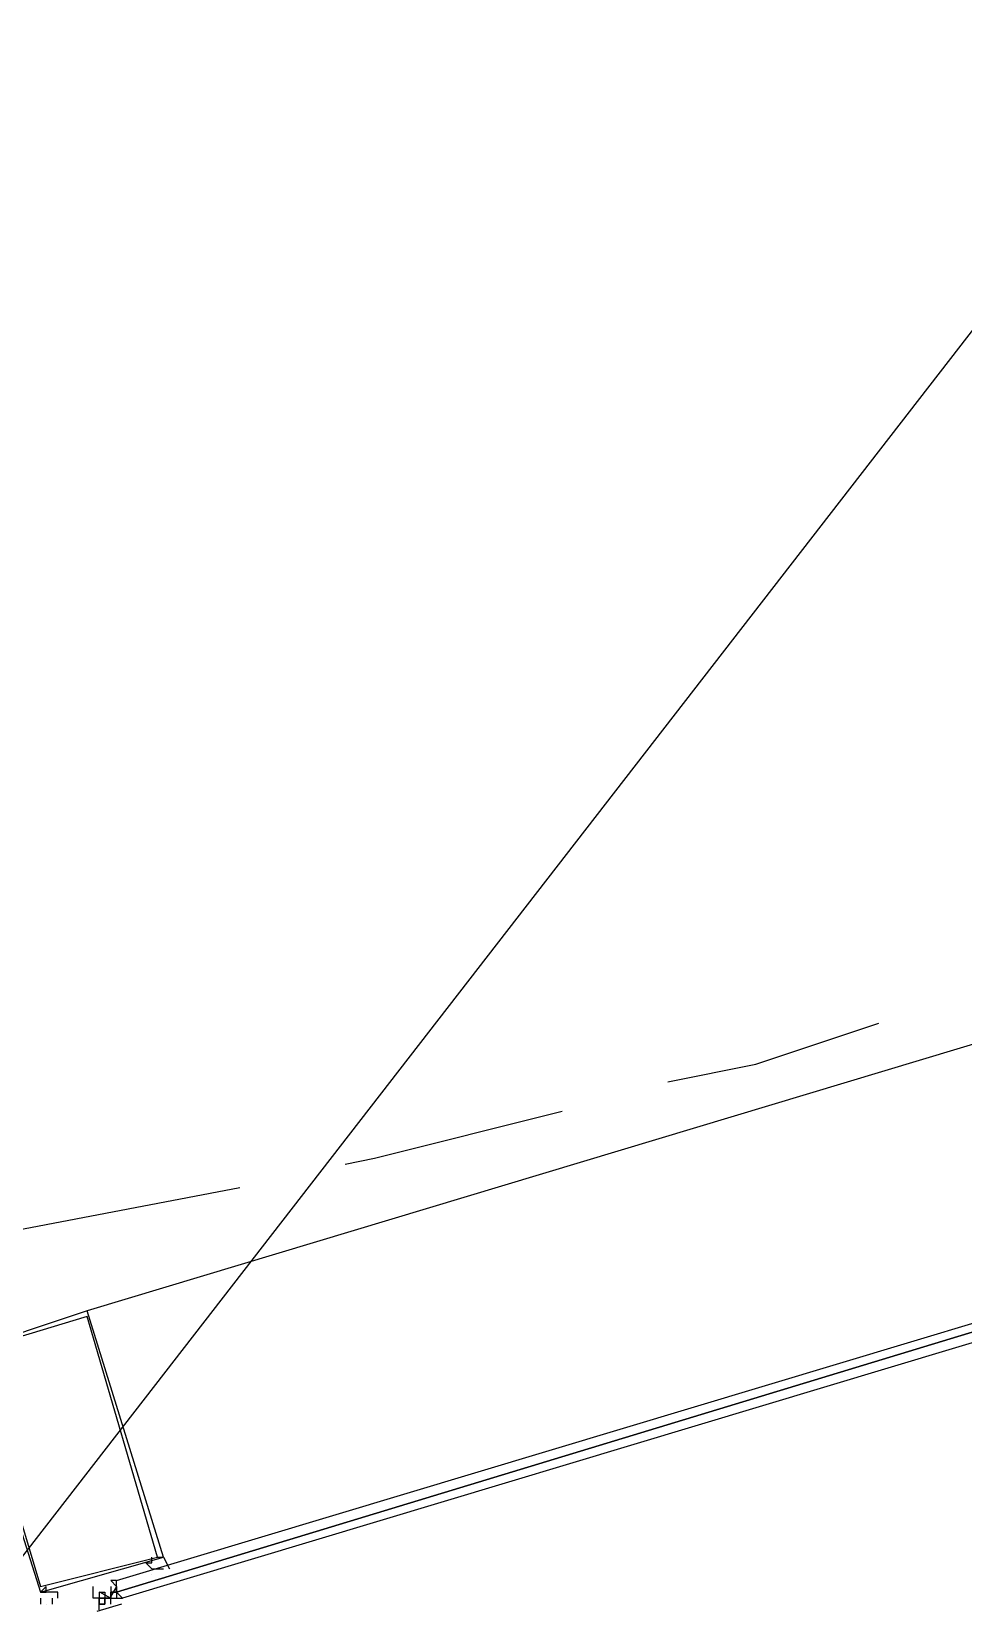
# Model space of a CAD drawing. Header units: feet. Extents: x -84 to 198, y -22 to 181.
# Drawn here: x 124.807 to 126.926, y 91.108 to 94.698 of the extents above; entities that cross this region are included whole.
import ezdxf

# ---------------------------------------------------------------- set-up
doc = ezdxf.new("R2010")
doc.units = ezdxf.units.FT
doc.layers.add('A-LINEA', color=7, linetype='CONTINUOUS')

msp = doc.modelspace()

# ---------------------------------------------------------------- linework, layer by layer
at = {"layer": 'A-LINEA'}
for p, q in [((124.6928, 91.1125), (138.3191, 108.6919)), ((124.6928, 91.1125), (138.3191, 108.6919)), ((128.48, 92.8578), (124.9333, 91.7911)), ((128.48, 92.8578), (124.9333, 91.7911)), ((125.0933, 91.2311), (125.0933, 91.2311)), ((125.0933, 91.2311), (125.0933, 91.2311)), ((125.0933, 91.2311), (125.0933, 91.2311)), ((125.0933, 91.2311), (125.0933, 91.2311)), ((124.9867, 91.1778), (124.9867, 91.1778)), ((125, 91.1778), (124.9867, 91.1778)), ((125, 91.1778), (124.9867, 91.1778)), ((124.9867, 91.1778), (124.9867, 91.1778)), ((125, 91.1778), (124.9867, 91.1778)), ((125, 91.1778), (124.9867, 91.1778)), ((125, 91.1778), (125, 91.1778)), ((125, 91.1778), (125, 91.1778)), ((125.08, 91.1911), (125.08, 91.1911)), ((125.08, 91.1911), (125.08, 91.1911)), ((124.84, 91.1511), (124.84, 91.1511)), ((124.84, 91.1511), (124.84, 91.1511)), ((124.8533, 91.1378), (124.8533, 91.1244)), ((124.8533, 91.1378), (124.8533, 91.1244)), ((124.9467, 91.1511), (124.9467, 91.1511)), ((124.9467, 91.1511), (124.9467, 91.1511)), ((124.9467, 91.1511), (124.9467, 91.1511)), ((124.9467, 91.1511), (124.9467, 91.1511)), ((124.9467, 91.1511), (124.9467, 91.1511)), ((124.9467, 91.1511), (124.9467, 91.1511)), ((124.9467, 91.1511), (124.9467, 91.1511)), ((124.9467, 91.1511), (124.9467, 91.1511)), ((124.9467, 91.1511), (124.9467, 91.1511)), ((124.9467, 91.1511), (124.9467, 91.1511)), ((124.9467, 91.1511), (124.9467, 91.1511)), ((124.9467, 91.1511), (124.9467, 91.1511)), ((124.9467, 91.1511), (124.9467, 91.1511)), ((124.9467, 91.1511), (124.9467, 91.1511)), ((124.9467, 91.1511), (124.9467, 91.1511)), ((124.9467, 91.1511), (124.9467, 91.1511)), ((124.9467, 91.1511), (124.9467, 91.1511)), ((124.9467, 91.1511), (124.9467, 91.1511)), ((124.9467, 91.1511), (124.9467, 91.1511)), ((124.9467, 91.1511), (124.9467, 91.1511)), ((124.9467, 91.1511), (124.9467, 91.1511)), ((124.9467, 91.1511), (124.9467, 91.1511)), ((124.9467, 91.1511), (124.9467, 91.1511)), ((124.9467, 91.1511), (124.9467, 91.1511)), ((124.9467, 91.1511), (124.9467, 91.1511)), ((124.9467, 91.1511), (124.9467, 91.1511)), ((124.9467, 91.1511), (124.9467, 91.1511)), ((124.9467, 91.1511), (124.9467, 91.1511)), ((124.9467, 91.1378), (124.9467, 91.1378)), ((124.9467, 91.1378), (124.9467, 91.1378)), ((124.9467, 91.1378), (124.9467, 91.1378)), ((124.9467, 91.1378), (124.9467, 91.1378)), ((124.9467, 91.1378), (124.9467, 91.1378)), ((124.9467, 91.1378), (124.9467, 91.1378)), ((124.9467, 91.1378), (124.9467, 91.1378)), ((124.96, 91.1378), (124.9467, 91.1378)), ((124.96, 91.1378), (124.9467, 91.1378)), ((124.96, 91.1378), (124.9467, 91.1378)), ((124.9467, 91.1378), (124.9467, 91.1378)), ((124.9467, 91.1378), (124.9467, 91.1378)), ((124.9467, 91.1378), (124.9467, 91.1378)), ((124.9467, 91.1378), (124.9467, 91.1378)), ((124.9467, 91.1378), (124.9467, 91.1378)), ((124.9467, 91.1378), (124.9467, 91.1378)), ((124.9467, 91.1378), (124.9467, 91.1378)), ((124.96, 91.1378), (124.9467, 91.1378)), ((124.96, 91.1378), (124.9467, 91.1378)), ((124.96, 91.1378), (124.9467, 91.1378)), ((124.96, 91.1511), (124.96, 91.1511)), ((124.96, 91.1511), (124.96, 91.1511)), ((124.96, 91.1511), (124.96, 91.1511)), ((124.96, 91.1511), (124.96, 91.1511)), ((124.96, 91.1511), (124.96, 91.1511)), ((124.96, 91.1511), (124.9733, 91.1511)), ((124.96, 91.1511), (124.96, 91.1511)), ((124.96, 91.1511), (124.96, 91.1511)), ((124.96, 91.1511), (124.96, 91.1511)), ((124.96, 91.1511), (124.96, 91.1511)), ((124.96, 91.1511), (124.96, 91.1511)), ((124.96, 91.1511), (124.96, 91.1511)), ((124.96, 91.1511), (124.96, 91.1511)), ((124.96, 91.1511), (124.96, 91.1511)), ((124.96, 91.1511), (124.96, 91.1511)), ((124.96, 91.1511), (124.96, 91.1511)), ((124.96, 91.1511), (124.96, 91.1511)), ((124.96, 91.1511), (124.9733, 91.1511)), ((124.96, 91.1511), (124.96, 91.1511)), ((124.96, 91.1511), (124.96, 91.1511)), ((124.96, 91.1511), (124.96, 91.1511)), ((124.96, 91.1511), (124.96, 91.1511)), ((124.96, 91.1511), (124.96, 91.1511)), ((124.96, 91.1511), (124.96, 91.1511)), ((124.96, 91.1378), (124.96, 91.1378)), ((124.96, 91.1378), (124.96, 91.1378)), ((124.96, 91.1378), (124.96, 91.1378)), ((124.96, 91.1378), (124.96, 91.1244)), ((124.96, 91.1378), (124.96, 91.1378)), ((124.96, 91.1378), (124.96, 91.1378)), ((124.96, 91.1378), (124.96, 91.1378)), ((124.96, 91.1378), (124.9733, 91.1378)), ((124.96, 91.1378), (124.96, 91.1378)), ((124.96, 91.1378), (124.9733, 91.1378)), ((124.96, 91.1378), (124.9733, 91.1378)), ((124.96, 91.1378), (124.96, 91.1378)), ((124.96, 91.1378), (124.9733, 91.1378)), ((124.96, 91.1378), (124.9733, 91.1378)), ((124.96, 91.1378), (124.9733, 91.1378)), ((124.96, 91.1378), (124.96, 91.1378)), ((124.96, 91.1378), (124.96, 91.1378)), ((124.96, 91.1378), (124.96, 91.1378)), ((124.96, 91.1378), (124.96, 91.1378)), ((124.96, 91.1378), (124.96, 91.1378)), ((124.96, 91.1378), (124.96, 91.1378)), ((124.96, 91.1378), (124.96, 91.1378)), ((124.96, 91.1378), (124.96, 91.1378)), ((124.96, 91.1378), (124.96, 91.1244)), ((124.96, 91.1378), (124.96, 91.1378)), ((124.96, 91.1378), (124.96, 91.1378)), ((124.96, 91.1378), (124.96, 91.1378)), ((124.96, 91.1378), (124.96, 91.1378)), ((124.96, 91.1378), (124.96, 91.1378)), ((124.96, 91.1378), (124.96, 91.1244)), ((124.96, 91.1378), (124.96, 91.1378)), ((124.96, 91.1378), (124.96, 91.1378)), ((124.96, 91.1378), (124.96, 91.1378)), ((124.96, 91.1378), (124.9733, 91.1378)), ((124.96, 91.1378), (124.96, 91.1378)), ((124.96, 91.1378), (124.9733, 91.1378)), ((124.96, 91.1378), (124.9733, 91.1378)), ((124.96, 91.1378), (124.96, 91.1378)), ((124.96, 91.1378), (124.9733, 91.1378)), ((124.96, 91.1378), (124.9733, 91.1378)), ((124.96, 91.1378), (124.9733, 91.1378)), ((124.96, 91.1378), (124.96, 91.1378)), ((124.96, 91.1378), (124.96, 91.1378)), ((124.96, 91.1378), (124.96, 91.1378)), ((124.96, 91.1378), (124.96, 91.1378)), ((124.96, 91.1378), (124.96, 91.1378)), ((124.96, 91.1378), (124.96, 91.1378)), ((124.96, 91.1378), (124.96, 91.1378)), ((124.96, 91.1378), (124.96, 91.1378)), ((124.96, 91.1378), (124.96, 91.1244)), ((124.96, 91.1378), (124.96, 91.1378)), ((124.96, 91.1378), (124.96, 91.1378)), ((124.9733, 91.1511), (124.9733, 91.1511)), ((124.9733, 91.1511), (124.9733, 91.1511)), ((124.9733, 91.1511), (124.9733, 91.1511)), ((124.9733, 91.1511), (124.9733, 91.1511)), ((124.9733, 91.1511), (124.9733, 91.1511)), ((124.9733, 91.1511), (124.9733, 91.1511)), ((124.9733, 91.1511), (124.9733, 91.1511)), ((124.9733, 91.1511), (124.9733, 91.1511)), ((124.9733, 91.1511), (124.9733, 91.1511)), ((124.9733, 91.1511), (124.9733, 91.1511)), ((124.9733, 91.1511), (124.9733, 91.1378)), ((124.9733, 91.1511), (124.9733, 91.1511)), ((124.9733, 91.1511), (124.9733, 91.1511)), ((124.9733, 91.1511), (124.9733, 91.1511)), ((124.9733, 91.1511), (124.9733, 91.1511)), ((124.9733, 91.1511), (124.9733, 91.1511)), ((124.9733, 91.1511), (124.9733, 91.1511)), ((124.9733, 91.1511), (124.9733, 91.1511)), ((124.9733, 91.1511), (124.9733, 91.1511)), ((124.9733, 91.1511), (124.9733, 91.1511)), ((124.9733, 91.1511), (124.9733, 91.1511)), ((124.9733, 91.1511), (124.9733, 91.1378)), ((124.9733, 91.1378), (124.9733, 91.1378)), ((124.9733, 91.1378), (124.9733, 91.1378)), ((124.9733, 91.1378), (124.9733, 91.1378)), ((124.9733, 91.1378), (124.9733, 91.1378)), ((124.9733, 91.1378), (124.9733, 91.1244)), ((124.9733, 91.1378), (124.9733, 91.1378)), ((124.9733, 91.1378), (124.9733, 91.1378)), ((124.9733, 91.1378), (124.9733, 91.1378)), ((124.9733, 91.1378), (124.9733, 91.1378)), ((124.9733, 91.1378), (124.9733, 91.1378)), ((124.9733, 91.1378), (124.9733, 91.1378)), ((124.9733, 91.1378), (124.9733, 91.1378)), ((124.9733, 91.1244), (124.9733, 91.1378)), ((124.9733, 91.1378), (124.9733, 91.1378)), ((124.9733, 91.1378), (124.9733, 91.1378)), ((124.9733, 91.1378), (124.9733, 91.1378)), ((124.9733, 91.1378), (124.9867, 91.1378)), ((124.9867, 91.1378), (124.9733, 91.1378)), ((124.9733, 91.1378), (124.9733, 91.1378)), ((124.9733, 91.1378), (124.9733, 91.1378)), ((124.9733, 91.1378), (124.9733, 91.1378)), ((124.9867, 91.1378), (124.9733, 91.1378)), ((124.9733, 91.1378), (124.9733, 91.1378)), ((124.9733, 91.1378), (124.9733, 91.1378)), ((124.9733, 91.1378), (124.9733, 91.1378)), ((124.9733, 91.1378), (124.9733, 91.1378)), ((124.9733, 91.1378), (124.9733, 91.1378)), ((124.9733, 91.1378), (124.9733, 91.1378)), ((124.9733, 91.1378), (124.9733, 91.1378)), ((124.9733, 91.1378), (124.9733, 91.1244)), ((124.9733, 91.1378), (124.9733, 91.1378)), ((124.9733, 91.1378), (124.9733, 91.1378)), ((124.9733, 91.1378), (124.9733, 91.1378)), ((124.9733, 91.1378), (124.9733, 91.1378)), ((124.9733, 91.1378), (124.9733, 91.1378)), ((124.9733, 91.1378), (124.9733, 91.1378)), ((124.9733, 91.1378), (124.9733, 91.1378)), ((124.9733, 91.1244), (124.9733, 91.1378)), ((124.9733, 91.1378), (124.9733, 91.1378)), ((124.9733, 91.1378), (124.9733, 91.1378)), ((124.9733, 91.1378), (124.9733, 91.1378)), ((124.9733, 91.1378), (124.9867, 91.1378)), ((124.9867, 91.1378), (124.9733, 91.1378)), ((124.9733, 91.1378), (124.9733, 91.1378)), ((124.9733, 91.1378), (124.9733, 91.1378)), ((124.9733, 91.1378), (124.9733, 91.1378)), ((124.9867, 91.1378), (124.9733, 91.1378)), ((124.9733, 91.1378), (124.9733, 91.1378)), ((124.9733, 91.1378), (124.9733, 91.1378)), ((124.9733, 91.1378), (124.9733, 91.1378)), ((124.9867, 91.1644), (124.9867, 91.1644)), ((124.9867, 91.1644), (124.9867, 91.1644)), ((124.9867, 91.1644), (124.9867, 91.1511)), ((124.9867, 91.1644), (124.9867, 91.1644)), ((124.9867, 91.1644), (124.9867, 91.1644)), ((124.9867, 91.1644), (124.9867, 91.1644)), ((124.9867, 91.1644), (124.9867, 91.1644)), ((124.9867, 91.1644), (124.9867, 91.1644)), ((124.9867, 91.1644), (124.9867, 91.1511)), ((124.9867, 91.1644), (124.9867, 91.1644)), ((124.9867, 91.1644), (124.9867, 91.1644)), ((124.9867, 91.1644), (124.9867, 91.1644)), ((124.9867, 91.1511), (124.9867, 91.1511)), ((124.9867, 91.1511), (124.9867, 91.1378)), ((124.9867, 91.1511), (124.9867, 91.1511)), ((124.9867, 91.1511), (124.9867, 91.1511)), ((124.9867, 91.1511), (124.9867, 91.1511)), ((124.9867, 91.1511), (124.9867, 91.1511)), ((124.9867, 91.1511), (124.9867, 91.1511)), ((124.9867, 91.1511), (124.9867, 91.1511)), ((124.9867, 91.1511), (124.9867, 91.1511)), ((124.9867, 91.1511), (124.9867, 91.1511)), ((124.9867, 91.1511), (124.9867, 91.1511)), ((124.9867, 91.1511), (124.9867, 91.1511)), ((124.9867, 91.1511), (124.9867, 91.1511)), ((124.9867, 91.1511), (124.9867, 91.1511)), ((124.9867, 91.1511), (124.9867, 91.1511)), ((124.9867, 91.1378), (124.9867, 91.1511)), ((124.9867, 91.1511), (124.9867, 91.1511)), ((124.9867, 91.1511), (124.9867, 91.1511)), ((124.9867, 91.1378), (124.9867, 91.1511)), ((124.9867, 91.1511), (125, 91.1511)), ((125, 91.1511), (124.9867, 91.1511)), ((124.9867, 91.1511), (124.9867, 91.1511)), ((124.9867, 91.1511), (124.9867, 91.1511)), ((125, 91.1511), (124.9867, 91.1511)), ((124.9867, 91.1511), (124.9867, 91.1511)), ((124.9867, 91.1511), (124.9867, 91.1511)), ((124.9867, 91.1511), (124.9867, 91.1511)), ((124.9867, 91.1511), (124.9867, 91.1378)), ((124.9867, 91.1511), (124.9867, 91.1511)), ((124.9867, 91.1511), (124.9867, 91.1511)), ((124.9867, 91.1511), (124.9867, 91.1511)), ((124.9867, 91.1511), (124.9867, 91.1511)), ((124.9867, 91.1511), (124.9867, 91.1511)), ((124.9867, 91.1511), (124.9867, 91.1511)), ((124.9867, 91.1511), (124.9867, 91.1511)), ((124.9867, 91.1511), (124.9867, 91.1511)), ((124.9867, 91.1511), (124.9867, 91.1511)), ((124.9867, 91.1511), (124.9867, 91.1511)), ((124.9867, 91.1511), (124.9867, 91.1511)), ((124.9867, 91.1511), (124.9867, 91.1511)), ((124.9867, 91.1511), (124.9867, 91.1511)), ((124.9867, 91.1378), (124.9867, 91.1511)), ((124.9867, 91.1511), (124.9867, 91.1511)), ((124.9867, 91.1511), (124.9867, 91.1511)), ((124.9867, 91.1378), (124.9867, 91.1511)), ((124.9867, 91.1511), (125, 91.1511)), ((125, 91.1511), (124.9867, 91.1511)), ((124.9867, 91.1511), (124.9867, 91.1511)), ((124.9867, 91.1511), (124.9867, 91.1511)), ((125, 91.1511), (124.9867, 91.1511)), ((124.9867, 91.1511), (124.9867, 91.1511)), ((124.9867, 91.1511), (124.9867, 91.1511)), ((124.9867, 91.1378), (124.9867, 91.1378)), ((124.9867, 91.1378), (124.9867, 91.1378)), ((124.9867, 91.1378), (124.9867, 91.1378)), ((124.9867, 91.1378), (125, 91.1378)), ((124.9867, 91.1378), (124.9867, 91.1378)), ((124.9867, 91.1378), (124.9867, 91.1378)), ((124.9867, 91.1378), (124.9867, 91.1378)), ((124.9867, 91.1378), (124.9867, 91.1378)), ((124.9867, 91.1244), (124.9867, 91.1378)), ((124.9867, 91.1378), (124.9867, 91.1378)), ((124.9867, 91.1378), (124.9867, 91.1378)), ((124.9867, 91.1378), (124.9867, 91.1378)), ((124.9867, 91.1378), (124.9867, 91.1378)), ((124.9867, 91.1378), (124.9867, 91.1378)), ((124.9867, 91.1378), (124.9867, 91.1378)), ((124.9867, 91.1378), (124.9867, 91.1378)), ((124.9867, 91.1378), (124.9867, 91.1378)), ((124.9867, 91.1378), (124.9867, 91.1378)), ((124.9867, 91.1378), (124.9867, 91.1378)), ((124.9867, 91.1378), (124.9867, 91.1378)), ((124.9867, 91.1378), (124.9867, 91.1378)), ((124.9867, 91.1378), (124.9867, 91.1378)), ((124.9867, 91.1378), (124.9867, 91.1378)), ((124.9867, 91.1378), (125, 91.1378)), ((124.9867, 91.1378), (124.9867, 91.1378)), ((124.9867, 91.1378), (124.9867, 91.1378)), ((124.9867, 91.1378), (124.9867, 91.1378)), ((124.9867, 91.1378), (124.9867, 91.1378)), ((124.9867, 91.1244), (124.9867, 91.1378)), ((124.9867, 91.1378), (124.9867, 91.1378)), ((124.9867, 91.1378), (124.9867, 91.1378)), ((124.9867, 91.1378), (124.9867, 91.1378)), ((124.9867, 91.1378), (124.9867, 91.1378)), ((124.9867, 91.1378), (124.9867, 91.1378)), ((124.9867, 91.1378), (124.9867, 91.1378)), ((124.9867, 91.1378), (124.9867, 91.1378)), ((124.9867, 91.1378), (124.9867, 91.1378)), ((124.9867, 91.1378), (124.9867, 91.1378)), ((124.9867, 91.1378), (124.9867, 91.1378)), ((124.9867, 91.1378), (124.9867, 91.1378)), ((125, 91.1644), (125, 91.1644)), ((125, 91.1644), (125, 91.1644)), ((125, 91.1644), (125, 91.1644)), ((125, 91.1644), (125, 91.1644)), ((125, 91.1644), (125, 91.1644)), ((125, 91.1644), (125, 91.1644)), ((125, 91.1644), (125, 91.1644)), ((125, 91.1644), (125, 91.1644)), ((125, 91.1644), (125, 91.1644)), ((125, 91.1644), (125, 91.1644)), ((125, 91.1644), (125, 91.1644)), ((125, 91.1644), (125, 91.1644)), ((125, 91.1644), (125, 91.1644)), ((125, 91.1644), (125, 91.1644)), ((125, 91.1511), (125, 91.1511)), ((125, 91.1511), (125, 91.1511)), ((125, 91.1511), (125, 91.1511)), ((125, 91.1511), (125, 91.1511)), ((125, 91.1511), (125, 91.1511)), ((125, 91.1511), (125, 91.1511)), ((125, 91.1511), (125, 91.1511)), ((125, 91.1511), (125, 91.1511)), ((125, 91.1511), (125, 91.1511)), ((125, 91.1511), (125, 91.1511)), ((125, 91.1511), (125, 91.1511)), ((125, 91.1511), (125, 91.1378)), ((125, 91.1511), (125, 91.1511)), ((125, 91.1511), (125, 91.1511)), ((125, 91.1511), (125, 91.1511)), ((125, 91.1511), (125, 91.1511)), ((125, 91.1511), (125, 91.1511)), ((125, 91.1511), (125, 91.1511)), ((125, 91.1511), (125, 91.1511)), ((125, 91.1511), (125, 91.1511)), ((125, 91.1511), (125, 91.1511)), ((125, 91.1511), (125, 91.1511)), ((125, 91.1511), (125, 91.1511)), ((125, 91.1511), (125, 91.1378)), ((125, 91.1378), (125, 91.1378)), ((125, 91.1378), (125, 91.1378)), ((125, 91.1378), (125, 91.1378)), ((125, 91.1378), (125, 91.1378)), ((125, 91.1378), (125, 91.1378)), ((125, 91.1378), (125, 91.1378)), ((125, 91.1378), (125, 91.1378)), ((125, 91.1378), (125.0133, 91.1378)), ((125, 91.1378), (125, 91.1378)), ((125, 91.1378), (125, 91.1378)), ((125, 91.1378), (125, 91.1378)), ((125, 91.1378), (125, 91.1378)), ((125, 91.1378), (125, 91.1378)), ((125, 91.1378), (125, 91.1378)), ((125, 91.1378), (125, 91.1378)), ((125, 91.1378), (125, 91.1378)), ((125, 91.1378), (125, 91.1378)), ((125, 91.1378), (125, 91.1378)), ((125, 91.1378), (125, 91.1378)), ((125, 91.1378), (125, 91.1378)), ((125, 91.1378), (125, 91.1378)), ((125, 91.1378), (125, 91.1378)), ((125, 91.1378), (125, 91.1378)), ((125, 91.1378), (125, 91.1378)), ((125, 91.1378), (125, 91.1378)), ((125, 91.1378), (125, 91.1378)), ((125, 91.1378), (125, 91.1378)), ((125, 91.1378), (125, 91.1378)), ((125, 91.1378), (125, 91.1378)), ((125, 91.1378), (125, 91.1378)), ((125, 91.1378), (125, 91.1378)), ((125, 91.1378), (125, 91.1378)), ((125, 91.1378), (125.0133, 91.1378)), ((125, 91.1378), (125, 91.1378)), ((125, 91.1378), (125, 91.1378)), ((125, 91.1378), (125, 91.1378)), ((125, 91.1378), (125, 91.1378)), ((125, 91.1378), (125, 91.1378)), ((125, 91.1378), (125, 91.1378)), ((125, 91.1378), (125, 91.1378)), ((125, 91.1378), (125, 91.1378)), ((125, 91.1378), (125, 91.1378)), ((125, 91.1378), (125, 91.1378)), ((125, 91.1378), (125, 91.1378)), ((125, 91.1378), (125, 91.1378)), ((125, 91.1378), (125, 91.1378)), ((125, 91.1378), (125, 91.1378)), ((125, 91.1378), (125, 91.1378)), ((125, 91.1378), (125, 91.1378)), ((125, 91.1378), (125, 91.1378)), ((125.0133, 91.1378), (125.0133, 91.1378)), ((125.0133, 91.1378), (125.0133, 91.1378)), ((125.0133, 91.1378), (125.0133, 91.1378)), ((125.0133, 91.1378), (125.0133, 91.1378)), ((124.8533, 91.1244), (124.8533, 91.1244)), ((124.8533, 91.1244), (124.8533, 91.1244)), ((125.0108, 91.1243), (124.9553, 91.1076)), ((125.0108, 91.1243), (124.9553, 91.1076)), ((124.96, 91.1244), (124.96, 91.1244)), ((124.96, 91.1244), (124.9733, 91.1244)), ((124.96, 91.1244), (124.96, 91.1244)), ((124.96, 91.1244), (124.9733, 91.1244)), ((124.96, 91.1244), (124.96, 91.1244)), ((124.96, 91.1244), (124.96, 91.1244)), ((124.96, 91.1244), (124.96, 91.1244)), ((124.96, 91.1244), (124.96, 91.1244)), ((124.9733, 91.1244), (124.96, 91.1244)), ((124.96, 91.1244), (124.96, 91.1244)), ((124.96, 91.1244), (124.96, 91.1244)), ((124.96, 91.1244), (124.96, 91.1244)), ((124.96, 91.1244), (124.96, 91.1244)), ((124.96, 91.1244), (124.96, 91.1244)), ((124.96, 91.1111), (124.96, 91.1244)), ((124.96, 91.1244), (124.96, 91.1244)), ((124.96, 91.1244), (124.9733, 91.1244)), ((124.96, 91.1244), (124.96, 91.1244)), ((124.96, 91.1244), (124.9733, 91.1244)), ((124.96, 91.1244), (124.96, 91.1244)), ((124.96, 91.1244), (124.96, 91.1244)), ((124.96, 91.1244), (124.96, 91.1244)), ((124.96, 91.1244), (124.96, 91.1244)), ((124.9733, 91.1244), (124.96, 91.1244)), ((124.96, 91.1244), (124.96, 91.1244)), ((124.96, 91.1244), (124.96, 91.1244)), ((124.96, 91.1244), (124.96, 91.1244)), ((124.96, 91.1244), (124.96, 91.1244)), ((124.96, 91.1244), (124.96, 91.1244)), ((124.96, 91.1111), (124.96, 91.1244)), ((124.9733, 91.1244), (124.9733, 91.1244)), ((124.9733, 91.1244), (124.9733, 91.1244)), ((124.9733, 91.1244), (124.9733, 91.1244)), ((124.9733, 91.1244), (124.9733, 91.1244)), ((124.9733, 91.1244), (124.9733, 91.1244)), ((124.9733, 91.1244), (124.9733, 91.1244)), ((124.9733, 91.1244), (124.9733, 91.1244)), ((124.9733, 91.1244), (124.9733, 91.1244)), ((124.9733, 91.1244), (124.9733, 91.1244)), ((124.9733, 91.1244), (124.9733, 91.1244)), ((124.9733, 91.1244), (124.9733, 91.1244)), ((124.9733, 91.1244), (124.9733, 91.1244)), ((124.9733, 91.1244), (124.9733, 91.1244)), ((124.9733, 91.1244), (124.9733, 91.1244)), ((124.9733, 91.1244), (124.9733, 91.1244)), ((124.9733, 91.1244), (124.9733, 91.1244)), ((124.9733, 91.1244), (124.9733, 91.1244)), ((124.9733, 91.1244), (124.9733, 91.1244)), ((124.9733, 91.1244), (124.9733, 91.1244)), ((124.9733, 91.1244), (124.9733, 91.1244)), ((124.9733, 91.1244), (124.9733, 91.1244)), ((124.9733, 91.1244), (124.9733, 91.1244)), ((124.9733, 91.1244), (124.9733, 91.1244)), ((124.9733, 91.1244), (124.9733, 91.1244)), ((124.9733, 91.1244), (124.9733, 91.1244)), ((124.9733, 91.1244), (124.9733, 91.1244)), ((124.9733, 91.1244), (124.9733, 91.1244)), ((124.9733, 91.1244), (124.9733, 91.1244)), ((124.9733, 91.1244), (124.9733, 91.1244)), ((124.9733, 91.1244), (124.9733, 91.1244)), ((124.9733, 91.1244), (124.9733, 91.1244)), ((124.9733, 91.1244), (124.9733, 91.1244)), ((124.9733, 91.1244), (124.9733, 91.1244)), ((124.9733, 91.1244), (124.9733, 91.1244)), ((124.9867, 91.1244), (124.9867, 91.1244)), ((124.9867, 91.1244), (124.9867, 91.1244)), ((124.9867, 91.1244), (124.9867, 91.1244)), ((124.9867, 91.1244), (124.9867, 91.1244)), ((124.9867, 91.1244), (124.9867, 91.1244)), ((124.9867, 91.1244), (124.9867, 91.1244))]:
    msp.add_line(p, q, dxfattribs=at)
for points in [[(126.2533, 92.3111), (126.4533, 92.3511), (126.7333, 92.4444)], [(126.2533, 92.3111), (126.4533, 92.3511), (126.7333, 92.4444)], [(128.7733, 92.2978), (125, 91.1511), (125, 91.1778), (128.7733, 92.3111), (128.7733, 92.2978)], [(128.7733, 92.2978), (125, 91.1511), (125, 91.1778), (128.7733, 92.3111), (128.7733, 92.2978)], [(128.7867, 92.2711), (125.0133, 91.1378), (125, 91.1511), (128.7733, 92.2978), (128.7867, 92.2844), (128.7867, 92.2711)], [(128.7867, 92.2711), (125.0133, 91.1378), (125, 91.1511), (128.7733, 92.2978), (128.7867, 92.2844), (128.7867, 92.2711)], [(125.52, 92.1244), (125.5867, 92.1378), (126.0133, 92.2444)], [(125.52, 92.1244), (125.5867, 92.1378), (126.0133, 92.2444)], [(124.2667, 92.0711), (124.72, 91.9644), (125.28, 92.0711)], [(124.2667, 92.0711), (124.72, 91.9644), (125.28, 92.0711)], [(124.9333, 91.7911), (124.6533, 91.6978), (124.8267, 91.1511), (125.1067, 91.2311), (124.9333, 91.7911)], [(124.9333, 91.7911), (124.6533, 91.6978), (124.8267, 91.1511), (125.1067, 91.2311), (124.9333, 91.7911)], [(124.9333, 91.7778), (124.6667, 91.6978), (124.8267, 91.1644), (125.0933, 91.2311), (124.9333, 91.7778)], [(124.9333, 91.7778), (124.6667, 91.6978), (124.8267, 91.1644), (125.0933, 91.2311), (124.9333, 91.7778)], [(125.08, 91.2044), (125.08, 91.2044), (125.08, 91.2044), (125.0667, 91.2178), (125.0667, 91.2178), (125.08, 91.2178), (125.08, 91.2178), (125.08, 91.2311), (125.08, 91.2311), (125.08, 91.2311), (125.08, 91.2311), (125.08, 91.2311)], [(125.08, 91.2044), (125.08, 91.2044), (125.08, 91.2044), (125.0667, 91.2178), (125.0667, 91.2178), (125.08, 91.2178), (125.08, 91.2178), (125.08, 91.2311), (125.08, 91.2311), (125.08, 91.2311), (125.08, 91.2311), (125.08, 91.2311)], [(125.08, 91.2311), (125.08, 91.2311), (125.08, 91.2311)], [(125.08, 91.2311), (125.08, 91.2311), (125.08, 91.2311)], [(125.0933, 91.2311), (125.0933, 91.2311), (125.0933, 91.2311), (125.0933, 91.2311), (125.0933, 91.2311), (125.0933, 91.2311), (125.1067, 91.2311), (125.1067, 91.2311), (125.12, 91.2044), (125.12, 91.2044)], [(125.0933, 91.2311), (125.0933, 91.2311), (125.0933, 91.2311), (125.0933, 91.2311), (125.0933, 91.2311), (125.0933, 91.2311), (125.1067, 91.2311), (125.1067, 91.2311), (125.12, 91.2044), (125.12, 91.2044)], [(124.9867, 91.1778), (125, 91.1644), (125, 91.1511), (125, 91.1378), (125.0133, 91.1378)], [(124.9867, 91.1778), (125, 91.1644), (125, 91.1511), (125, 91.1378), (125.0133, 91.1378)], [(125.08, 91.2044), (125.0933, 91.2044), (125.0933, 91.2044), (125.1067, 91.2044), (125.1067, 91.2044)], [(125.08, 91.2044), (125.0933, 91.2044), (125.0933, 91.2044), (125.1067, 91.2044), (125.1067, 91.2044)], [(124.84, 91.1644), (124.8267, 91.1511), (124.8267, 91.1511), (124.8267, 91.1511), (124.84, 91.1511), (124.84, 91.1511), (124.8267, 91.1511)], [(124.84, 91.1644), (124.8267, 91.1511), (124.8267, 91.1511), (124.8267, 91.1511), (124.84, 91.1511), (124.84, 91.1511), (124.8267, 91.1511)], [(124.8267, 91.1378), (124.8267, 91.1378), (124.8267, 91.1244), (124.8267, 91.1244), (124.8267, 91.1244)], [(124.8267, 91.1378), (124.8267, 91.1378), (124.8267, 91.1244), (124.8267, 91.1244), (124.8267, 91.1244)], [(124.8667, 91.1378), (124.8667, 91.1378), (124.8667, 91.1378), (124.8667, 91.1511), (124.8667, 91.1511), (124.84, 91.1511), (124.84, 91.1511), (124.84, 91.1511), (124.84, 91.1511), (124.84, 91.1644), (124.84, 91.1644)], [(124.8667, 91.1378), (124.8667, 91.1378), (124.8667, 91.1378), (124.8667, 91.1511), (124.8667, 91.1511), (124.84, 91.1511), (124.84, 91.1511), (124.84, 91.1511), (124.84, 91.1511), (124.84, 91.1644), (124.84, 91.1644)], [(124.96, 91.1244), (124.96, 91.1378), (124.9467, 91.1378), (124.9467, 91.1511), (124.9467, 91.1644)], [(124.96, 91.1244), (124.96, 91.1378), (124.9467, 91.1378), (124.9467, 91.1511), (124.9467, 91.1644)], [(124.96, 91.1511), (124.96, 91.1378), (124.9733, 91.1378), (124.9733, 91.1244)], [(124.96, 91.1511), (124.96, 91.1511), (124.96, 91.1378), (124.96, 91.1244)], [(124.96, 91.1511), (124.96, 91.1378), (124.9733, 91.1378), (124.9733, 91.1244)], [(124.96, 91.1511), (124.96, 91.1511), (124.96, 91.1378), (124.96, 91.1244)], [(124.9733, 91.1378), (124.9733, 91.1378), (124.96, 91.1378)], [(124.96, 91.1244), (124.96, 91.1378), (124.96, 91.1244), (124.96, 91.1378)], [(124.96, 91.1244), (124.96, 91.1378), (124.96, 91.1244), (124.96, 91.1378)], [(124.9733, 91.1378), (124.9733, 91.1378), (124.96, 91.1378)], [(124.96, 91.1244), (124.96, 91.1378), (124.96, 91.1244), (124.96, 91.1378)], [(124.96, 91.1244), (124.96, 91.1378), (124.96, 91.1244), (124.96, 91.1378)], [(124.9609, 91.1519), (124.9852, 91.1385), (124.9995, 91.1624)], [(124.9609, 91.1519), (124.9852, 91.1385), (124.9995, 91.1624)], [(124.9867, 91.1511), (125, 91.1511), (125, 91.1644)], [(124.9867, 91.1511), (125, 91.1511), (125, 91.1644)], [(124.9867, 91.1378), (124.9867, 91.1378), (124.9867, 91.1511)], [(124.9867, 91.1511), (124.9867, 91.1378), (124.9867, 91.1511)], [(124.9867, 91.1511), (124.9867, 91.1378), (124.9867, 91.1511)], [(124.9867, 91.1378), (124.9867, 91.1378), (124.9867, 91.1511)], [(124.9867, 91.1511), (124.9867, 91.1378), (124.9867, 91.1511)], [(124.9867, 91.1511), (124.9867, 91.1378), (124.9867, 91.1511)], [(124.84, 91.1244), (124.84, 91.1244), (124.84, 91.1244)], [(124.84, 91.1244), (124.84, 91.1244), (124.84, 91.1244)]]:
    msp.add_lwpolyline(points, dxfattribs=at)
msp.add_lwpolyline([(124.84, 91.1511), (124.84, 91.1511), (124.84, 91.1511), (124.84, 91.1511)], close=True, dxfattribs=at)
msp.add_lwpolyline([(124.84, 91.1511), (124.84, 91.1511), (124.84, 91.1511), (124.84, 91.1511)], close=True, dxfattribs=at)

doc.saveas('drawing.dxf')
